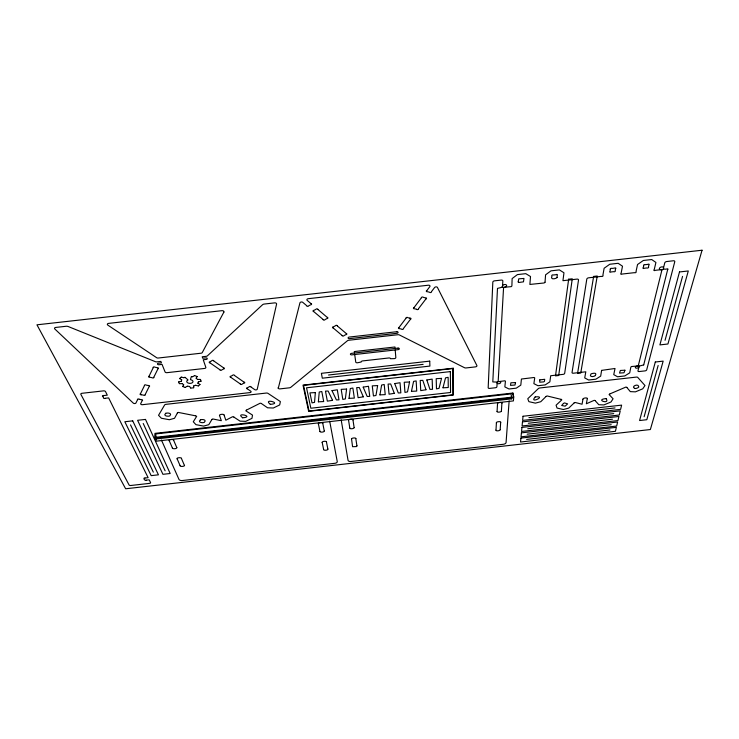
<?xml version="1.0" encoding="UTF-8"?>
<svg xmlns="http://www.w3.org/2000/svg" width="739" height="739" viewBox="0 0 739 739"><rect width="100%" height="100%" fill="white"/><g stroke="black" fill="none" stroke-linecap="round" stroke-linejoin="round"><path stroke-width="1.11" d="M155.726 437.978L155.929 433.913L510.991 393.905L511.822 397.841L511.711 398.848L156.169 438.938L155.726 437.978L511.822 397.841M154.756 437.433L154.959 433.368L512.884 393.037L513.725 396.972L513.402 400.907L156.437 441.146L154.756 437.433L513.725 396.972M495.989 430.07L496.414 422.874M497.088 411.337L497.532 403.734M500.201 429.59L500.663 422.394M501.411 410.847L501.901 403.245M509.143 400.88L506.067 442.541A2.716 1.423 -10.5 0 1 503.296 444.296L350.97 461.487A2.697 1.432 -5.3 0 1 348.06 460.379L341.169 419.78M512.727 395.014L512.884 393.037M595.255 400.556L594.23 400.326L586.36 403.753L587.283 398.764M626.912 387.347L625.887 387.07L610.118 393.813M582.942 399.254L582.055 404.233L575.154 402.478L574 402.949M545.927 396.473L547.091 395.947L561.021 399.346M181.535 458.254C181.332 457.312 176.261 457.57 177 458.827M180.039 465.792C180.63 467.039 184.944 466.327 184.574 465.339M181.36 381.176L181.72 379.874M644.122 416.768L658.153 365.482M665.054 340.3L682.55 276.386M190.413 379.624L191.327 376.613M156.169 438.938L156.733 437.183M197.867 383.153L198.283 381.934M173.739 440.121C173.6 439.04 168.344 439.363 169.092 440.675M172.298 448.037C172.723 449.229 177.258 448.804 176.926 447.548M137.528 399.744L135.948 402.977A1.478 0.831 3.1 0 1 134.738 403.54A1.478 0.831 3.1 0 1 133.269 403.097L54.834 329.003A1.783 1.072 7.9 0 1 55.73 327.442L66.122 326.268A2.799 1.69 7.5 0 1 68.265 326.564L155.347 361.657A2.069 1.238 3.2 0 0 156.917 361.851L160.853 361.417L161.444 362.877L158.432 363.218A1.284 0.767 3.1 0 0 157.49 364.115A1.284 0.767 3.1 0 0 159.042 364.724L162.044 364.392L165.056 371.902A1.607 0.951 2.6 0 0 166.996 372.668L204.592 368.438A1.598 0.961 1.1 0 0 205.83 367.32L203.243 359.764L206.246 359.422A1.275 0.776 1.2 0 0 207.234 358.517A1.275 0.776 1.2 0 0 205.738 357.898L202.726 358.239L202.218 356.761L206.153 356.327A2.051 1.247 1.3 0 0 207.456 355.801L262.511 304.773A2.679 1.755 -0.8 0 1 264.276 304.043L274.649 302.879A1.7 1.118 -1.4 0 1 276.58 304.126L257.255 389.148A1.441 0.85 -1.3 0 1 256.221 389.869A1.441 0.85 -1.3 0 1 254.706 389.61L250.955 386.977M140.475 393.739L144.465 385.592M149.047 376.243L153.213 367.726M142.174 400.64L140.706 403.605A1.469 0.831 2.8 0 0 142.488 404.695L249.921 392.603A1.441 0.85 -1.1 0 0 250.789 391.217L247.316 388.806M145.149 394.644L149.176 386.525M153.804 377.204L158.017 368.715M224.203 415.059C224.24 413.785 218.873 414.163 219.446 415.595M177.378 413.064L174.524 418.274L169.36 419.724L161.388 418.246L158.543 415.3L164.585 405.037A1.94 1.099 1.9 0 1 165.97 404.344L266.289 393.056A1.912 1.118 -1.8 0 1 268.035 393.397L280.377 401.582L279.693 404.926L273.301 408.02L267.564 407.799L261.486 403.596M326.592 441.922C326.684 440.823 321.677 441.22 322.065 442.467M323.525 449.598C323.747 450.827 328.328 450.236 327.977 449.1M349.676 428.038C349.852 429.294 354.332 428.805 354.286 427.548M355.976 438.606C356.013 437.534 351.274 437.793 351.45 439.151M211.853 419.586L208.804 424.676L203.668 426.098L195.937 424.657L193.285 421.775L196.666 416.353L195.715 415.78M502.095 403.078C502.308 402.053 497.393 402.238 497.412 403.67M322.888 423.336C322.592 422.108 317.779 422.588 318.269 423.863M319.811 431.41C320.005 432.666 324.68 432.176 324.384 430.892M182.644 386.386L183.688 384.871M196.149 378.119L197.174 376.659M353.094 419.937C352.937 418.625 347.977 419.272 348.466 420.454M399.005 327.488L405.997 318.232M414.034 307.572L421.35 297.872M426.957 290.445L429.802 286.667A1.598 1.062 -9.9 0 0 429.765 285.596A1.598 1.062 -9.9 0 0 428.38 285.217L308.311 298.685A1.598 1.062 -3.2 0 0 307.027 299.369A1.598 1.062 -3.2 0 0 307.221 300.413L310.823 303.47M403.383 328.578L410.404 319.35M418.477 308.726L425.83 299.064M431.456 291.656L434.56 287.573A1.598 1.053 -10.2 0 1 436.093 286.88A1.598 1.053 -10.2 0 1 437.451 287.471L476.895 365.556A1.524 0.896 -10.7 0 1 475.426 366.886L466.17 367.93A2.402 1.423 -10.3 0 1 464.48 367.699L399.365 334.943A2.005 1.256 -7.7 0 0 397.924 334.721L348.762 340.245A2.005 1.256 -5.3 0 0 347.395 340.781L290.88 387.236A2.402 1.423 -2.7 0 1 289.282 387.836L280.007 388.88A1.524 0.896 -2.3 0 1 278.289 387.901L277.947 387.966M496.959 411.429C496.728 412.722 501.67 412.177 501.532 410.921M500.82 422.274C501.116 421.138 496.008 421.599 496.294 422.81M495.869 430.153C495.712 431.345 500.072 430.883 500.358 429.71M587.422 398.672C587.782 397.296 582.775 397.952 582.84 399.189M545.936 396.584L540.772 401.711L535.378 403.134L528.875 401.656L527.757 398.737L538.297 388.64A1.847 1.035 -12.6 0 1 539.895 387.966L636.362 377.093A1.884 1.007 -15.8 0 1 637.775 377.435L644.981 385.527L642.727 388.825L635.42 391.855L630.321 391.624L626.857 387.467M573.991 403.097L568.725 408.113L563.367 409.508L557.049 408.067L556.07 405.212L561.806 399.873L561.224 399.309M179.651 378.516L181.166 377.13M198.458 385.906L199.983 384.548M278.391 387.781L299.932 302.898A1.598 1.053 -2.8 0 1 301.124 302.02A1.598 1.053 -2.8 0 1 302.778 302.362L306.685 305.66M192.722 376.733L194.542 375.615M185.267 387.402L187.216 386.211M184.02 377.712L184.852 377.306M246.521 410.071L260.202 403.198L261.477 403.476M146.054 480.221C144.77 481.061 142.618 477.671 144.927 477.967M193.747 385.934L195.429 385.278M178.736 381.86L181.24 381.278M198.412 381.832L200.98 381.232M609.924 393.813L609.102 394.543L613.084 398.783L611.005 401.979L603.892 404.935L598.821 404.723L595.2 400.704M246.318 410.08L245.81 410.819L252.516 415.106L251.971 418.348L245.754 421.35L240.064 421.147L233.884 417.101M145.093 478.013L148.133 477.671L108.642 397.905L105.197 398.284M103.829 395.55L107.284 395.162L105.52 391.596A1.607 0.905 4.4 0 0 103.525 390.866L81.937 393.296A1.617 0.905 5.1 0 0 80.865 394.367L129.066 484.96A1.395 0.693 1.7 0 0 130.766 485.495L149.546 483.371A1.386 0.702 1.2 0 0 150.553 482.539L149.204 479.823L146.156 480.147M190.884 388.104L193.609 387.799M328.541 375.015L423.133 364.373M528.912 417.655L615.033 407.937M528.32 423.253L613.739 413.618M527.738 428.759L612.465 419.207M527.166 434.181L611.208 424.703M526.621 439.4L609.998 429.987M197.618 379.44L200.334 379.43M179.429 383.661L182.219 383.652M187.42 386.183L189.424 386.414M191.466 376.557L192.519 376.751M195.512 415.817L178.302 412.417L177.305 412.953M139.181 399.272L141.241 399.66A0.951 0.536 2.9 0 1 142.322 400.556M141.417 394.728L143.486 395.125A0.951 0.545 3 0 0 145.204 394.765M409.822 318.186L407.873 317.687A0.988 0.628 -8.3 0 0 405.979 318.093M195.641 385.268L198.274 385.934M181.341 377.093L183.817 377.731M416.574 309.281L414.607 308.773A0.998 0.647 -8.8 0 1 413.849 307.664M182.709 386.488L185.073 387.412M194.736 375.606L197.119 376.548M179.669 378.627L181.655 379.754M197.923 383.273L199.964 384.437M210.015 362.877L219.926 369.768M230.827 377.343L240.304 383.938M213.728 360.928L223.621 367.856M234.494 375.467L243.953 382.1M357.039 445.82L356.595 446.559L352.568 446.698L351.579 439.215M182.404 383.717L183.66 384.751M313.798 311.636L323.072 319.442M333.252 328.014L342.102 335.469M317.918 309.475L327.165 317.327M337.317 325.936L346.138 333.428M185.018 377.324L188.002 379.892M196.177 378.248L197.433 379.375M233.875 416.981L232.6 416.713L225.82 420.205L224.102 415.161M189.6 386.497L190.717 388.049M102.897 396.464L103.506 397.665A0.97 0.545 4.3 0 0 105.058 398.358M130.526 424.907L153.324 472.147M143.218 423.484L165.13 470.817M161.398 439.964L179.004 479.463A2.753 1.404 0.2 0 0 182.293 480.535L334.841 463.307A2.697 1.432 -4.7 0 0 337.252 461.598L329.668 421.073M169.249 440.74L172.39 447.945M177.157 458.882L180.122 465.709M173.628 440.25L176.723 447.455M181.415 458.402L184.344 465.228M511.065 397.24L511.711 398.848L511.314 396.889M178.644 381.961L179.281 383.587M200.491 379.504L201.073 381.139M219.603 415.669L221.34 420.703L212.721 418.939L211.788 419.475M318.407 423.927L319.913 431.317M322.204 442.522L323.636 449.515M322.786 423.438L324.245 430.828M326.462 442.042L327.848 449.035M348.605 420.528L349.787 427.946M352.983 420.029L354.12 427.456M355.838 438.735L356.909 445.756M354.508 353.02L354.304 351.561L394.968 346.988L395.088 348.457M354.711 354.526L355.736 362.018A1.552 0.942 -5.7 0 0 357.408 362.784L361.195 362.018A1.533 0.933 -5.9 0 1 362.6 360.918L388.899 357.962A1.533 0.933 -7.1 0 1 390.506 358.72L394.367 358.627A1.552 0.942 -7.4 0 0 395.827 357.51L395.208 349.972M193.646 386.035L193.729 387.707M190.948 379.828A3.122 1.838 1.5 0 1 192.611 382.46A3.122 1.838 1.5 0 1 188.002 382.978A3.122 1.838 1.5 0 1 187.66 380.197M102.887 396.473A0.97 0.545 4.3 0 1 103.636 395.513M313.604 311.59A1.007 0.665 -3.5 0 1 314.093 310.297L315.913 309.355A1.016 0.665 -3.7 0 1 317.899 309.336M323.091 319.581A0.998 0.647 -4.1 0 0 325.068 319.562L326.86 318.62A0.998 0.647 -4.2 0 0 327.368 317.373M333.058 327.968A0.988 0.628 -4.6 0 1 333.566 326.74L335.367 325.825A0.988 0.637 -4.7 0 1 337.298 325.807M342.12 335.598A0.979 0.619 -5 0 0 344.041 335.571L345.806 334.675A0.979 0.619 -5.2 0 0 346.332 333.474M409.822 318.176A0.988 0.628 -8.5 0 1 410.579 319.257M403.392 328.716A0.97 0.619 -8 0 1 401.517 329.114L399.596 328.633A0.979 0.619 -7.9 0 1 398.829 327.58M426.015 298.972A1.007 0.656 -9.5 0 0 425.258 297.826L423.271 297.309A1.016 0.665 -9.4 0 0 421.341 297.725M418.486 308.865A0.998 0.647 -9 0 1 416.565 309.29M141.426 394.737A0.961 0.545 3.1 0 1 140.327 393.813M144.41 385.472A0.97 0.563 3.1 0 1 146.165 385.102L148.234 385.518A0.961 0.554 3 0 1 149.333 386.451M148.89 376.317A0.979 0.573 3.1 0 0 150.008 377.287L152.105 377.703A0.97 0.573 3 0 0 153.86 377.324M153.158 367.606A0.988 0.582 3.2 0 1 154.959 367.218L157.065 367.662A0.988 0.582 3 0 1 158.174 368.641M223.815 367.893A0.961 0.582 0.3 0 1 223.483 369.02L221.848 369.86A0.961 0.582 0.4 0 1 219.963 369.888M213.691 360.798A0.979 0.591 0.9 0 0 211.76 360.835L210.135 361.694A0.97 0.591 1 0 0 209.811 362.831M244.147 382.137A0.942 0.554 -0.8 0 1 243.787 383.218L242.18 384.021A0.933 0.554 -0.7 0 1 240.341 384.058M234.457 375.347A0.951 0.573 -0.2 0 0 232.582 375.384L230.974 376.216A0.951 0.563 -0.1 0 0 230.633 377.306M250.918 386.866A0.933 0.545 -1.1 0 0 249.08 386.903L247.482 387.707A0.933 0.545 -1 0 0 247.122 388.769M137.472 399.633A0.951 0.536 3.1 0 1 139.2 399.263M306.713 305.798A1.016 0.674 -3.2 0 0 308.726 305.78L310.537 304.819A1.016 0.674 -3.3 0 0 311.027 303.517M426.763 290.538A1.016 0.674 -9.7 0 0 427.53 291.702L429.516 292.228A1.016 0.665 -9.9 0 0 431.465 291.803M595.394 375.551C593.962 376.955 588.475 377.426 591.052 373.832C593.205 373.232 597.269 372.253 595.394 375.551M539.766 379.92L539.729 382.202L543.627 381.897L544.449 381.435L544.717 379.301L539.775 379.855M606.045 398.589C610.608 405 594.248 399.679 606.045 398.607M624.926 370.221L624.012 372.77L619.541 373.056L620.344 370.461L624.926 370.221M515.545 382.59L515 385.047L510.483 385.342L510.908 382.793L515.545 382.59M545.031 282.224L544.153 282.972L529.881 284.441L530.519 276.525L525.789 273.661L517.392 274.603L512.127 278.585L511.887 285.993L511.194 286.649L502.418 287.434L502.843 281.032A1.7 1.099 -13.6 0 0 501.236 280.09L494.548 280.838A1.7 1.108 -13.3 0 0 492.821 282.159L488.183 387.707A1.469 0.841 -10.9 0 0 489.597 388.4L495.407 387.744A1.478 0.841 -11.1 0 0 496.913 386.728L497.19 381.786L504.913 380.797L505.448 381.185L504.839 386.913L509.005 388.982L516.247 388.169L520.81 385.121L521.42 379.024L534.066 377.5L534.731 377.851L533.881 383.643L537.946 385.721L545.179 384.908L549.853 381.841L550.712 375.726L563.09 374.368A1.496 0.841 -13.7 0 0 564.679 373.324L578.508 280.044A1.709 1.072 -16.8 0 0 577.02 279.111L562.942 280.691L563.968 272.774L559.377 269.901L550.98 270.844L545.576 274.834L545.031 282.224M518.187 281.956L518.954 282.474L523.471 281.836L523.969 278.437L518.75 278.834L518.187 281.928M563.441 403.476L561.658 405.471L565.132 406.173L567.635 403.873L564.513 402.921L563.441 403.448M601.601 370.396L600.687 376.123L595.837 379.199L588.604 380.012L584.725 377.915L585.805 371.809L573.362 373.213A1.506 0.841 -14.1 0 1 572.041 372.493L586.803 279.111A1.709 1.062 -17.3 0 1 588.641 277.809L601.444 276.368A0.924 0.573 -17.9 0 0 602.71 276.229A0.924 0.573 -17.9 0 0 602.867 275.37L604.123 268.266L609.767 264.248L618.155 263.306L622.506 266.206L621.093 273.319A0.933 0.573 -18.6 0 0 620.917 274.187A0.933 0.573 -18.6 0 0 622.183 274.04L634.552 272.654A0.933 0.573 -19.1 0 0 635.817 272.515A0.933 0.573 -19.1 0 0 636.002 271.647L637.545 264.516L643.327 260.479L651.715 259.537L655.927 262.456L654.227 269.606A0.942 0.563 -19.7 0 0 654.024 270.465A0.942 0.563 -19.7 0 0 655.281 270.326L661.858 269.587A0.942 0.563 -20 0 0 663.123 269.449A0.942 0.563 -20 0 0 663.336 268.58L664.758 262.872A1.764 1.062 -20.3 0 1 666.707 261.532L673.386 260.775A1.764 1.062 -20.6 0 1 674.762 261.745L646.69 369.851A1.515 0.813 -16.2 0 1 645.008 370.895L639.207 371.541A1.515 0.822 -16.1 0 1 637.969 370.83L639.263 365.823L631.54 366.535L630.857 367.061L629.711 372.853L624.76 375.948L617.527 376.761L613.749 374.645L615.024 368.484L601.601 370.378M425.987 389.739L420.731 390.626L420.214 380.456L422.81 380.373L425.987 389.739M426.828 379.994L429.95 389.388L432.509 389.296L432.158 379.116L426.837 379.966M331.996 390.645L336.393 399.928L338.979 399.836L337.298 389.795L332.005 390.626M409.572 381.961L407.503 391.892L404.954 392.4L404.215 382.257L409.572 381.989M332.559 400.279L328.107 391.033L325.483 391.125L327.34 401.148L332.55 400.353M411.447 391.347L416.731 391.079L416.159 380.918L413.6 381.379L411.447 391.328M315.35 392.594L314.528 402.385L312.006 402.866L309.937 392.871L315.35 392.594M497.486 288.459L492.802 381.924L495.112 382.017A2.097 1.201 -11.2 0 1 497.116 383.014A1.838 1.053 -11.3 0 0 498.936 383.698A1.838 1.053 -11.3 0 0 500.719 382.506A1.838 1.053 -11.3 0 0 499.315 381.546A1.173 0.674 -11.4 0 1 498.197 380.991L503.536 288.228A1.33 0.85 -13.6 0 1 504.885 287.203A2.088 1.349 -13.6 0 0 506.64 285.559A2.088 1.349 -13.6 0 0 504.755 284.506A2.088 1.349 -13.6 0 0 502.566 285.901A2.393 1.543 -13.4 0 1 500.137 287.739L497.486 288.404M242.669 417.803C255.371 416.648 234.475 411.752 242.669 417.775M200.417 419.854C197.331 422.2 202.2 423.207 204.195 422.44C207.502 419.567 201.664 419.05 200.417 419.835M318.37 401.813L323.7 401.554L321.798 391.541L319.248 392.003L318.37 401.813M557.123 277.541C555.673 279.009 549.779 280.063 551.987 276.007A0.924 0.591 -16 0 1 552.088 275.139A0.924 0.591 -16 0 1 553.363 274.991L555.95 274.705A0.924 0.591 -16.2 0 1 557.224 274.557A0.924 0.591 -16.2 0 1 557.123 275.425L557.123 277.568M634.468 388.363C635.568 389.139 639.752 387.282 638.681 386.488C638.357 383.255 630.783 386.405 634.478 388.317M270.326 404.344C283.213 403.355 262.28 397.942 270.326 404.316M363.191 387.134L367.163 396.455L369.74 396.372L368.493 386.275L363.191 387.116M441.534 378.359L439.04 388.344L436.481 388.853L436.186 378.664L441.534 378.386M346.582 389.074L345.344 398.912L342.822 399.402L341.187 389.351L346.582 389.074M363.329 396.815L358.092 397.684L356.678 387.615L359.302 387.522L363.329 396.815M442.984 387.799L448.259 387.522L448.139 377.315L445.534 377.832L442.994 387.772M165.721 413.313C162.746 415.826 167.707 416.731 169.702 415.992C172.824 413.073 167.337 412.621 165.73 413.277M535.202 396.935C528.496 404.482 547.654 395.559 535.202 396.935M349.02 398.358L354.341 398.099L352.873 388.04L350.304 388.529L349.02 398.358M643.715 364.89L641.295 365.556A2.152 1.173 -16.2 0 0 638.912 367.043A1.884 1.025 -16.1 0 1 636.815 368.17A1.884 1.025 -16.1 0 1 635.346 367.348A1.884 1.025 -16.1 0 1 637.092 366.027A1.201 0.656 -16.2 0 0 638.422 365.195L661.802 270.465A1.367 0.822 -19.9 0 0 660.721 269.717A2.162 1.302 -20 0 1 659.419 268.423A2.162 1.302 -20 0 1 661.701 266.89A2.162 1.302 -20 0 1 663.52 267.841A2.485 1.487 -20.1 0 0 665.46 269.19L666.569 269.07A0.942 0.563 -20.1 0 1 667.825 268.922A0.942 0.563 -20.1 0 1 667.613 269.79L643.706 364.909M520.912 438.107L520.533 442.014L615.421 431.308L616.363 427.336L520.912 438.107M521.42 432.86L521.041 436.832L616.668 426.043L617.619 422.006L521.42 432.86M521.946 427.419L521.558 431.447L617.961 420.574L618.931 416.473L521.946 427.419M522.482 421.877L522.085 425.978L619.282 415.013L620.261 410.847L522.482 421.877M523.027 416.251L522.621 420.417L620.612 409.36L621.619 405.129L523.027 416.251M394.728 383.587L398.275 392.954L400.843 392.862L400.039 382.728L394.728 383.587M377.629 385.582L375.975 395.467L373.444 395.947L372.253 385.86L377.629 385.582M394.303 393.324L389.065 394.192L388.095 384.077L390.7 383.984L394.303 393.324M379.929 394.875L385.231 394.626L384.206 384.511L381.62 385.028L379.929 394.875M568.66 279.213L555.506 375.865L558.693 375.504L572.272 278.806L568.66 279.213M593.639 276.414L577.556 373.38L580.743 373.029L597.251 276.007L593.639 276.414M610.377 269.458L610.044 271.231A0.933 0.582 -18.3 0 0 609.887 272.1A0.933 0.582 -18.3 0 0 611.153 271.952L613.739 271.666A0.933 0.582 -18.5 0 0 615.005 271.518A0.933 0.582 -18.5 0 0 615.171 270.65L615.513 268.876A0.942 0.582 -18.6 0 0 615.679 268.008A0.942 0.582 -18.6 0 0 614.405 268.146L611.809 268.442A0.933 0.582 -18.4 0 0 610.534 268.58A0.933 0.582 -18.4 0 0 610.377 269.458M643.724 265.707L643.318 267.49A0.942 0.573 -19.5 0 0 643.124 268.368A0.942 0.573 -19.5 0 0 644.399 268.22L646.976 267.934A0.942 0.573 -19.6 0 0 648.242 267.786A0.942 0.573 -19.6 0 0 648.445 266.918L648.851 265.135A0.942 0.573 -19.8 0 0 649.054 264.257A0.942 0.573 -19.8 0 0 647.78 264.396L645.193 264.691A0.942 0.573 -19.6 0 0 643.918 264.83A0.942 0.573 -19.6 0 0 643.724 265.707M655.299 362.008L639.586 420.528L646.819 419.715L663.16 361.122L655.299 362.008M679.492 271.952L659.899 344.901L667.936 343.995L688.295 270.964L679.492 271.952M702.05 250.225L650.366 429.535L125.639 488.775L36.95 324.818L702.05 250.225M223.871 312.126L202.264 352.568A1.617 0.988 1.5 0 1 201.054 353.214L158.211 358.027A1.635 0.988 3.3 0 1 156.64 357.694L107.857 325.142A1.737 1.072 6 0 1 108.587 323.386L221.949 310.676A1.69 0.988 3.1 0 1 223.547 311.054A1.69 1.09 1.3 0 1 223.871 312.126M396.76 331.719L349.242 337.058A1.266 0.794 -5.4 0 0 348.106 337.982A1.266 0.794 -5.4 0 0 349.464 338.638L396.88 333.307A1.256 0.794 -7.7 0 0 398.072 332.374A1.256 0.794 -7.7 0 0 396.76 331.719M398.044 348.124L351.542 353.353A1.238 0.757 -5.4 0 0 350.425 354.249A1.238 0.757 -5.4 0 0 351.755 354.859L398.164 349.639A1.238 0.757 -7.6 0 0 399.328 348.743A1.238 0.757 -7.6 0 0 398.044 348.124M429.728 361.14L321.4 373.324L322.306 378.192L429.904 366.082L429.728 361.14M453.229 368.225L303.008 385.13L308.643 411.346L453.358 395.042L453.229 368.225M452.758 368.567L303.544 385.352L309.041 411.032L452.896 394.829L452.758 368.567M450.356 371.606L306.537 387.79L310.842 408.233L450.541 392.492L450.356 371.606M132.724 420.861L124.836 421.747L151.181 475.648L158.442 474.826L132.724 420.861M145.491 419.419L137.602 420.306L162.931 474.318L170.192 473.505L145.491 419.419"/></g></svg>
